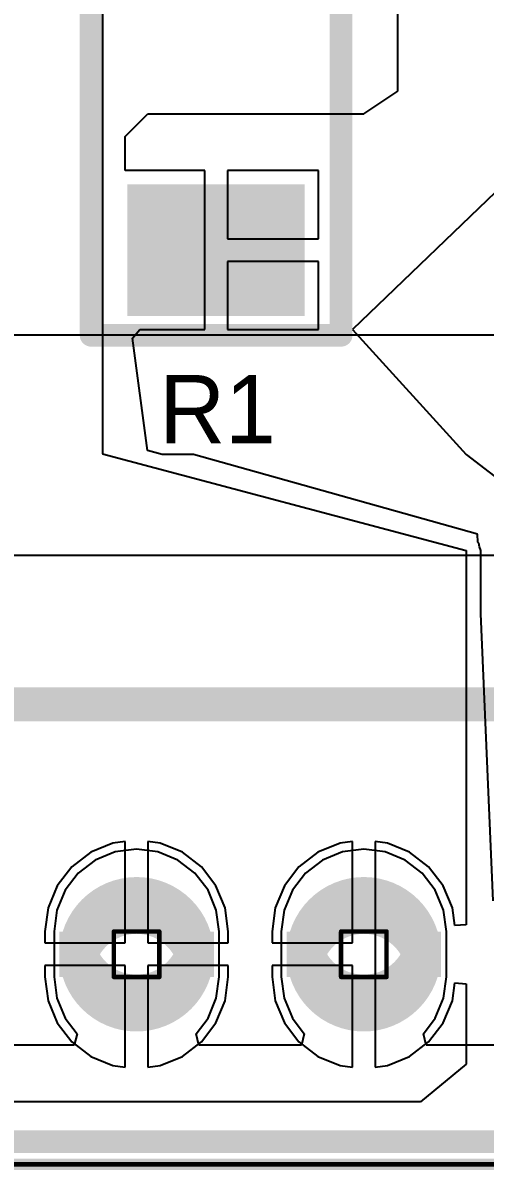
# Model space of a CAD drawing. Header units: millimetres. Extents: x 3.64 to 5.36, y 2.99 to 4.38.
# Drawn here: x 4.14 to 4.343, y 2.995 to 3.5 of the extents above; entities that cross this region are included whole.
import ezdxf

# ---------------------------------------------------------------- set-up
doc = ezdxf.new("R2010")
doc.units = ezdxf.units.MM
doc.header["$MEASUREMENT"] = 0
for name, color, linetype in [('BottomLayer', 5, 'Continuous'), ('BottomSolder', 6, 'Continuous'), ('DrillDrawing', 1, 'Continuous'), ('KeepOutLayer', 6, 'Continuous'), ('Mechanical2', 216, 'Continuous'), ('MidLayer1', 16, 'Continuous'), ('MidLayer2', 76, 'Continuous'), ('MultiLayer', 9, 'Continuous'), ('TopLayer', 1, 'Continuous'), ('TopOverlay', 2, 'Continuous'), ('TopPaste', 8, 'Continuous'), ('TopSolder', 216, 'Continuous')]:
    doc.layers.add(name, color=color, linetype=linetype)

msp = doc.modelspace()

# ---------------------------------------------------------------- linework, layer by layer
at = {"layer": 'BottomLayer'}
msp.add_line((4.46369, 3.3625), (4.08345, 3.3625), dxfattribs=at)
at = {"layer": 'BottomLayer', "const_width": 0.011}
for points in [[(4.1655, 3.09, 1), (4.2145, 3.09, 1)], [(4.2655, 3.09, 1), (4.3145, 3.09, 1)]]:
    msp.add_lwpolyline(points, format="xyb", close=True, dxfattribs=at)
for points in [[(4.2145, 3.08, 1), (4.1655, 3.08)], [(4.3145, 3.08, 1), (4.2655, 3.08)], [(4.1655, 3.1, 1), (4.2145, 3.1)], [(4.2655, 3.1, 1), (4.3145, 3.1)]]:
    msp.add_lwpolyline(points, format="xyb", dxfattribs=at)
for points in [[(4.1655, 3.08), (4.1655, 3.1)], [(4.2145, 3.08), (4.2145, 3.1)], [(4.2655, 3.08), (4.2655, 3.1)], [(4.3145, 3.08), (4.3145, 3.1)]]:
    msp.add_lwpolyline(points, dxfattribs=at)
at = {"layer": 'BottomSolder', "const_width": 0.015}
for points in [[(4.1635, 3.09, 1), (4.2165, 3.09, 1)], [(4.2635, 3.09, 1), (4.3165, 3.09, 1)]]:
    msp.add_lwpolyline(points, format="xyb", close=True, dxfattribs=at)
for points in [[(4.2165, 3.08, 1), (4.1635, 3.08)], [(4.3165, 3.08, 1), (4.2635, 3.08)], [(4.1635, 3.1, 1), (4.2165, 3.1)], [(4.2635, 3.1, 1), (4.3165, 3.1)]]:
    msp.add_lwpolyline(points, format="xyb", dxfattribs=at)
for points in [[(4.1635, 3.08), (4.1635, 3.1)], [(4.2165, 3.08), (4.2165, 3.1)], [(4.2635, 3.08), (4.2635, 3.1)], [(4.3165, 3.08), (4.3165, 3.1)]]:
    msp.add_lwpolyline(points, dxfattribs=at)
at = {"layer": 'DrillDrawing'}
for points, const_width in [([(4.18, 3.1), (4.2, 3.1)], 0.002), ([(4.18, 3.08), (4.18, 3.1)], 0.002), ([(4.2, 3.08), (4.2, 3.1)], 0.002), ([(4.28, 3.1), (4.3, 3.1)], 0.002), ([(4.28, 3.08), (4.28, 3.1)], 0.002), ([(4.3, 3.08), (4.3, 3.1)], 0.002), ([(4.18, 3.08), (4.2, 3.08)], 0.002), ([(4.28, 3.08), (4.3, 3.08)], 0.002), ([(3.6472, 2.9975), (5.3525, 2.9975)], 0.005)]:
    msp.add_lwpolyline(points, dxfattribs=dict(at, const_width=const_width))
at = {"layer": 'DrillDrawing', "const_width": 0.001}
for points in [[(4.1795, 3.1, 1), (4.1805, 3.1, 1)], [(4.1795, 3.1, 1), (4.1805, 3.1, 1)], [(4.1995, 3.1, 1), (4.2005, 3.1, 1)], [(4.1995, 3.1, 1), (4.2005, 3.1, 1)], [(4.2795, 3.1, 1), (4.2805, 3.1, 1)], [(4.2795, 3.1, 1), (4.2805, 3.1, 1)], [(4.2995, 3.1, 1), (4.3005, 3.1, 1)], [(4.2995, 3.1, 1), (4.3005, 3.1, 1)], [(4.1795, 3.08, 1), (4.1805, 3.08, 1)], [(4.1795, 3.08, 1), (4.1805, 3.08, 1)], [(4.1995, 3.08, 1), (4.2005, 3.08, 1)], [(4.1995, 3.08, 1), (4.2005, 3.08, 1)], [(4.2795, 3.08, 1), (4.2805, 3.08, 1)], [(4.2795, 3.08, 1), (4.2805, 3.08, 1)], [(4.2995, 3.08, 1), (4.3005, 3.08, 1)], [(4.2995, 3.08, 1), (4.3005, 3.08, 1)]]:
    msp.add_lwpolyline(points, format="xyb", close=True, dxfattribs=at)
at = {"layer": 'KeepOutLayer', "const_width": 0.002}
msp.add_lwpolyline([(3.6476, 2.9975), (5.3525, 2.9975)], dxfattribs=at)
at = {"layer": 'Mechanical2', "const_width": 0.001}
msp.add_lwpolyline([(3.6475, 2.9975), (5.3525, 2.9975)], dxfattribs=at)
at = {"layer": 'MidLayer1'}
for p, q in [((4.19, 3.13631), (4.1806, 3.13507)), ((4.1994, 3.13507), (4.19, 3.13631)), ((4.29, 3.13631), (4.2806, 3.13507)), ((4.2994, 3.13507), (4.29, 3.13631)), ((4.17184, 3.13145), (4.16432, 3.12568)), ((4.1806, 3.13507), (4.17184, 3.13145)), ((4.20816, 3.13145), (4.1994, 3.13507)), ((4.21568, 3.12568), (4.20816, 3.13145)), ((4.27184, 3.13145), (4.26432, 3.12568)), ((4.2806, 3.13507), (4.27184, 3.13145)), ((4.30816, 3.13145), (4.2994, 3.13507)), ((4.31568, 3.12568), (4.30816, 3.13145)), ((4.16432, 3.12568), (4.15855, 3.11816)), ((4.22145, 3.11816), (4.21568, 3.12568)), ((4.26432, 3.12568), (4.25855, 3.11816)), ((4.32145, 3.11816), (4.31568, 3.12568)), ((4.15855, 3.11816), (4.15493, 3.1094)), ((4.22507, 3.1094), (4.22145, 3.11816)), ((4.25855, 3.11816), (4.25493, 3.1094)), ((4.32507, 3.1094), (4.32145, 3.11816)), ((4.15493, 3.1094), (4.15369, 3.1)), ((4.22631, 3.1), (4.22507, 3.1094)), ((4.25493, 3.1094), (4.25369, 3.1)), ((4.32631, 3.1), (4.32507, 3.1094)), ((4.15369, 3.1), (4.15369, 3.08)), ((4.22631, 3.08), (4.22631, 3.1)), ((4.25369, 3.1), (4.25369, 3.08)), ((4.32631, 3.08), (4.32631, 3.1)), ((4.15369, 3.08), (4.15493, 3.0706)), ((4.22507, 3.0706), (4.22631, 3.08)), ((4.25369, 3.08), (4.25493, 3.0706)), ((4.32507, 3.0706), (4.32631, 3.08)), ((4.15493, 3.0706), (4.15855, 3.06184)), ((4.22145, 3.06184), (4.22507, 3.0706)), ((4.25493, 3.0706), (4.25855, 3.06184)), ((4.32145, 3.06184), (4.32507, 3.0706)), ((4.15855, 3.06184), (4.16381, 3.055)), ((4.21619, 3.055), (4.22145, 3.06184)), ((4.25855, 3.06184), (4.26381, 3.055)), ((4.31619, 3.055), (4.32145, 3.06184)), ((4.16381, 3.055), (4.16258, 3.05)), ((4.21742, 3.05), (4.21619, 3.055)), ((4.26381, 3.055), (4.26258, 3.05)), ((4.31742, 3.05), (4.31619, 3.055)), ((4.16258, 3.05), (4.11742, 3.05)), ((4.26258, 3.05), (4.21742, 3.05)), ((4.3563, 3.05), (4.31742, 3.05))]:
    msp.add_line(p, q, dxfattribs=at)
at = {"layer": 'MidLayer1', "const_width": 0.011}
for points in [[(4.1655, 3.09, 1), (4.2145, 3.09, 1)], [(4.2655, 3.09, 1), (4.3145, 3.09, 1)]]:
    msp.add_lwpolyline(points, format="xyb", close=True, dxfattribs=at)
for points in [[(4.2145, 3.08, 1), (4.1655, 3.08)], [(4.3145, 3.08, 1), (4.2655, 3.08)], [(4.1655, 3.1, 1), (4.2145, 3.1)], [(4.2655, 3.1, 1), (4.3145, 3.1)]]:
    msp.add_lwpolyline(points, format="xyb", dxfattribs=at)
for points in [[(4.1655, 3.08), (4.1655, 3.1)], [(4.2145, 3.08), (4.2145, 3.1)], [(4.2655, 3.08), (4.2655, 3.1)], [(4.3145, 3.08), (4.3145, 3.1)]]:
    msp.add_lwpolyline(points, dxfattribs=at)
at = {"layer": 'MidLayer2'}
msp.add_line((4.5735, 3.2655), (3.7735, 3.2655), dxfattribs=at)
at = {"layer": 'MidLayer2', "const_width": 0.011}
for points in [[(4.1655, 3.09, 1), (4.2145, 3.09, 1)], [(4.2655, 3.09, 1), (4.3145, 3.09, 1)]]:
    msp.add_lwpolyline(points, format="xyb", close=True, dxfattribs=at)
for points in [[(4.2145, 3.08, 1), (4.1655, 3.08)], [(4.3145, 3.08, 1), (4.2655, 3.08)], [(4.1655, 3.1, 1), (4.2145, 3.1)], [(4.2655, 3.1, 1), (4.3145, 3.1)]]:
    msp.add_lwpolyline(points, format="xyb", dxfattribs=at)
for points in [[(4.1655, 3.08), (4.1655, 3.1)], [(4.2145, 3.08), (4.2145, 3.1)], [(4.2655, 3.08), (4.2655, 3.1)], [(4.3145, 3.08), (4.3145, 3.1)]]:
    msp.add_lwpolyline(points, dxfattribs=at)
at = {"layer": 'MultiLayer', "const_width": 0.011}
for points in [[(4.1655, 3.09, 1), (4.2145, 3.09, 1)], [(4.2655, 3.09, 1), (4.3145, 3.09, 1)]]:
    msp.add_lwpolyline(points, format="xyb", close=True, dxfattribs=at)
for points in [[(4.2145, 3.08, 1), (4.1655, 3.08)], [(4.3145, 3.08, 1), (4.2655, 3.08)], [(4.1655, 3.1, 1), (4.2145, 3.1)], [(4.2655, 3.1, 1), (4.3145, 3.1)]]:
    msp.add_lwpolyline(points, format="xyb", dxfattribs=at)
for points in [[(4.1655, 3.08), (4.1655, 3.1)], [(4.2145, 3.08), (4.2145, 3.1)], [(4.2655, 3.08), (4.2655, 3.1)], [(4.3145, 3.08), (4.3145, 3.1)]]:
    msp.add_lwpolyline(points, dxfattribs=at)
at = {"layer": 'TopLayer'}
for p, q in [((4.175, 3.617), (4.175, 3.31027)), ((4.305, 3.47), (4.305, 3.545)), ((4.42, 3.495), (4.285, 3.365)), ((4.29, 3.46), (4.305, 3.47)), ((4.185, 3.45), (4.195, 3.46)), ((4.195, 3.46), (4.29, 3.46)), ((4.185, 3.435), (4.185, 3.45)), ((4.22, 3.435), (4.185, 3.435)), ((4.22, 3.4), (4.22, 3.435)), ((4.27, 3.435), (4.23, 3.435)), ((4.23, 3.435), (4.23, 3.405)), ((4.27, 3.405), (4.27, 3.435)), ((4.23, 3.405), (4.27, 3.405)), ((4.22, 3.365), (4.22, 3.4)), ((4.27, 3.395), (4.23, 3.395)), ((4.23, 3.395), (4.23, 3.365)), ((4.27, 3.365), (4.27, 3.395)), ((4.18817, 3.36124), (4.19146, 3.365)), ((4.19146, 3.365), (4.22, 3.365)), ((4.23, 3.365), (4.27, 3.365)), ((4.285, 3.365), (4.335, 3.31)), ((4.19477, 3.31174), (4.18817, 3.36124)), ((4.175, 3.31027), (4.335, 3.26777)), ((4.20132, 3.31), (4.19477, 3.31174)), ((4.215, 3.31), (4.20132, 3.31)), ((4.34, 3.275), (4.215, 3.31)), ((4.335, 3.31), (4.4, 3.26)), ((4.34015, 3.27139), (4.34, 3.275)), ((4.335, 3.26777), (4.335, 3.10295)), ((4.34062, 3.27103), (4.34015, 3.27139)), ((4.34084, 3.26934), (4.34062, 3.27103)), ((4.34149, 3.26777), (4.34084, 3.26934)), ((4.34149, 3.23988), (4.34149, 3.26777)), ((4.34687, 3.11347), (4.34149, 3.23988)), ((4.17956, 3.13897), (4.16983, 3.13494)), ((4.185, 3.13969), (4.17956, 3.13897)), ((4.185, 3.095), (4.185, 3.13969)), ((4.20044, 3.13897), (4.195, 3.13969)), ((4.195, 3.13969), (4.195, 3.095)), ((4.21017, 3.13494), (4.20044, 3.13897)), ((4.27956, 3.13897), (4.26983, 3.13494)), ((4.285, 3.13969), (4.27956, 3.13897)), ((4.285, 3.095), (4.285, 3.13969)), ((4.30044, 3.13897), (4.295, 3.13969)), ((4.295, 3.13969), (4.295, 3.09)), ((4.31017, 3.13494), (4.30044, 3.13897)), ((4.16983, 3.13494), (4.16147, 3.12853)), ((4.21853, 3.12853), (4.21017, 3.13494)), ((4.26983, 3.13494), (4.26147, 3.12853)), ((4.31853, 3.12853), (4.31017, 3.13494)), ((4.16147, 3.12853), (4.15506, 3.12017)), ((4.22494, 3.12017), (4.21853, 3.12853)), ((4.26147, 3.12853), (4.25506, 3.12017)), ((4.32494, 3.12017), (4.31853, 3.12853)), ((4.15506, 3.12017), (4.15103, 3.11044)), ((4.22897, 3.11044), (4.22494, 3.12017)), ((4.25506, 3.12017), (4.25103, 3.11044)), ((4.32897, 3.11044), (4.32494, 3.12017)), ((4.15103, 3.11044), (4.14965, 3.1)), ((4.23035, 3.1), (4.22897, 3.11044)), ((4.25103, 3.11044), (4.24965, 3.1)), ((4.33, 3.10262), (4.32897, 3.11044)), ((4.335, 3.10295), (4.33, 3.10262)), ((4.14965, 3.1), (4.14965, 3.095)), ((4.23035, 3.095), (4.23035, 3.1)), ((4.24965, 3.1), (4.24965, 3.095)), ((4.14965, 3.095), (4.185, 3.095)), ((4.195, 3.095), (4.23035, 3.095)), ((4.24965, 3.095), (4.285, 3.095)), ((4.295, 3.09), (4.295, 3.04031)), ((4.185, 3.085), (4.14965, 3.085)), ((4.14965, 3.085), (4.14965, 3.08)), ((4.185, 3.04031), (4.185, 3.085)), ((4.23035, 3.085), (4.195, 3.085)), ((4.195, 3.085), (4.195, 3.04031)), ((4.23035, 3.08), (4.23035, 3.085)), ((4.285, 3.085), (4.24965, 3.085)), ((4.24965, 3.085), (4.24965, 3.08)), ((4.285, 3.04031), (4.285, 3.085)), ((4.14965, 3.08), (4.15103, 3.06956)), ((4.22897, 3.06956), (4.23035, 3.08)), ((4.24965, 3.08), (4.25103, 3.06956)), ((4.32897, 3.06956), (4.33, 3.07738)), ((4.33, 3.07738), (4.335, 3.07705)), ((4.335, 3.07705), (4.335, 3.04156)), ((4.15103, 3.06956), (4.15506, 3.05983)), ((4.22494, 3.05983), (4.22897, 3.06956)), ((4.25103, 3.06956), (4.25506, 3.05983)), ((4.32494, 3.05983), (4.32897, 3.06956)), ((4.15506, 3.05983), (4.16147, 3.05147)), ((4.21853, 3.05147), (4.22494, 3.05983)), ((4.25506, 3.05983), (4.26147, 3.05147)), ((4.31853, 3.05147), (4.32494, 3.05983)), ((4.16147, 3.05147), (4.16983, 3.04506)), ((4.21017, 3.04506), (4.21853, 3.05147)), ((4.26147, 3.05147), (4.26983, 3.04506)), ((4.31017, 3.04506), (4.31853, 3.05147)), ((4.16983, 3.04506), (4.17956, 3.04103)), ((4.17956, 3.04103), (4.185, 3.04031)), ((4.195, 3.04031), (4.20044, 3.04103)), ((4.20044, 3.04103), (4.21017, 3.04506)), ((4.26983, 3.04506), (4.27956, 3.04103)), ((4.27956, 3.04103), (4.285, 3.04031)), ((4.295, 3.04031), (4.30044, 3.04103)), ((4.30044, 3.04103), (4.31017, 3.04506)), ((4.335, 3.04156), (4.315, 3.025)), ((4.315, 3.025), (4.05, 3.025))]:
    msp.add_line(p, q, dxfattribs=at)
for points, const_width in [([(4.2075, 3.425), (4.2075, 3.375)], 0.035), ([(4.2425, 3.425), (4.2425, 3.375)], 0.035), ([(4.26, 3.4125), (4.19, 3.4125)], 0.025), ([(4.26, 3.3875), (4.19, 3.3875)], 0.025), ([(4.1655, 3.08), (4.1655, 3.1)], 0.011), ([(4.2145, 3.08), (4.2145, 3.1)], 0.011), ([(4.2655, 3.08), (4.2655, 3.1)], 0.011), ([(4.3145, 3.08), (4.3145, 3.1)], 0.011)]:
    msp.add_lwpolyline(points, dxfattribs=dict(at, const_width=const_width))
for points, const_width in [([(4.2125, 3.4, 1), (4.2375, 3.4, 1)], 0.025), ([(4.1655, 3.09, 1), (4.2145, 3.09, 1)], 0.011), ([(4.2655, 3.09, 1), (4.3145, 3.09, 1)], 0.011)]:
    msp.add_lwpolyline(points, format="xyb", close=True, dxfattribs=dict(at, const_width=const_width))
at = {"layer": 'TopLayer', "const_width": 0.011}
for points in [[(4.2145, 3.08, 1), (4.1655, 3.08)], [(4.3145, 3.08, 1), (4.2655, 3.08)], [(4.1655, 3.1, 1), (4.2145, 3.1)], [(4.2655, 3.1, 1), (4.3145, 3.1)]]:
    msp.add_lwpolyline(points, format="xyb", dxfattribs=at)
at = {"layer": 'TopOverlay'}
for points, const_width in [([(4.17, 3.3625), (4.17, 3.5875)], 0.01), ([(4.28, 3.3625), (4.28, 3.5875)], 0.01), ([(4.17, 3.3625), (4.28, 3.3625)], 0.01), ([(3.89, 3.2), (5.19, 3.2)], 0.015), ([(3.89, 3.0075), (5.19, 3.0075)], 0.01)]:
    msp.add_lwpolyline(points, dxfattribs=dict(at, const_width=const_width))
at = {"layer": 'TopOverlay', "const_width": 0.005}
for points in [[(4.1675, 3.3625, 1), (4.1725, 3.3625, 1)], [(4.1675, 3.3625, 1), (4.1725, 3.3625, 1)], [(4.2775, 3.3625, 1), (4.2825, 3.3625, 1)], [(4.2775, 3.3625, 1), (4.2825, 3.3625, 1)]]:
    msp.add_lwpolyline(points, format="xyb", close=True, dxfattribs=at)
at = {"layer": 'TopPaste'}
for points, const_width in [([(4.2075, 3.425), (4.2075, 3.375)], 0.035), ([(4.2425, 3.425), (4.2425, 3.375)], 0.035), ([(4.26, 3.4125), (4.19, 3.4125)], 0.025), ([(4.26, 3.3875), (4.19, 3.3875)], 0.025)]:
    msp.add_lwpolyline(points, dxfattribs=dict(at, const_width=const_width))
at = {"layer": 'TopPaste', "const_width": 0.025}
msp.add_lwpolyline([(4.2125, 3.4, 1), (4.2375, 3.4, 1)], format="xyb", close=True, dxfattribs=at)
at = {"layer": 'TopSolder'}
for points, const_width in [([(4.2055, 3.429), (4.2055, 3.371)], 0.039), ([(4.2445, 3.429), (4.2445, 3.371)], 0.039), ([(4.264, 3.4145), (4.186, 3.4145)], 0.029), ([(4.264, 3.3855), (4.186, 3.3855)], 0.029), ([(4.1635, 3.08), (4.1635, 3.1)], 0.015), ([(4.2165, 3.08), (4.2165, 3.1)], 0.015), ([(4.2635, 3.08), (4.2635, 3.1)], 0.015), ([(4.3165, 3.08), (4.3165, 3.1)], 0.015)]:
    msp.add_lwpolyline(points, dxfattribs=dict(at, const_width=const_width))
for points, const_width in [([(4.2105, 3.4, 1), (4.2395, 3.4, 1)], 0.029), ([(4.1635, 3.09, 1), (4.2165, 3.09, 1)], 0.015), ([(4.2635, 3.09, 1), (4.3165, 3.09, 1)], 0.015)]:
    msp.add_lwpolyline(points, format="xyb", close=True, dxfattribs=dict(at, const_width=const_width))
at = {"layer": 'TopSolder', "const_width": 0.015}
for points in [[(4.2165, 3.08, 1), (4.1635, 3.08)], [(4.3165, 3.08, 1), (4.2635, 3.08)], [(4.1635, 3.1, 1), (4.2165, 3.1)], [(4.2635, 3.1, 1), (4.3165, 3.1)]]:
    msp.add_lwpolyline(points, format="xyb", dxfattribs=at)

# ---------------------------------------------------------------- texts
at = {"layer": 'TopOverlay'}
msp.add_text('R1', height=0.03, dxfattribs=at).set_placement((4.2, 3.315))

doc.saveas('drawing.dxf')
